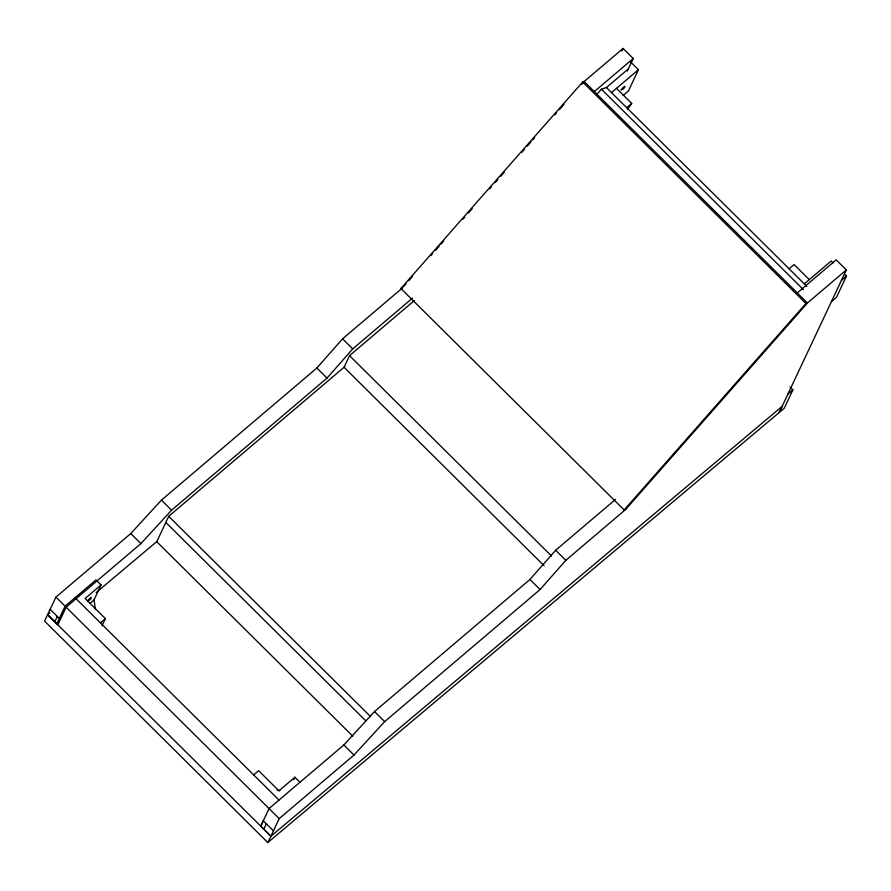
<?xml version="1.0" encoding="UTF-8"?>
<svg xmlns="http://www.w3.org/2000/svg" width="891" height="891" viewBox="0 0 891 891"><rect width="100%" height="100%" fill="white"/><g stroke="black" fill="none" stroke-linecap="round" stroke-linejoin="round"><path stroke-width="1.34" d="M267.79 842.563L270.92 836.237L782.12 406.385L778.99 412.711L267.79 842.563L44.55 621.06L55.955 597.115L130.743 533.553L161.438 500.118L316.851 368.028L342.567 338.825L402.398 287.982L400.894 288.472L624.134 509.975L625.638 509.474L807.424 302.996L846.327 269.94L836.181 259.871L797.278 292.927M412.544 298.051L352.713 348.893L327.008 378.096L171.584 510.187L140.889 543.621L66.101 607.183L57.826 624.803L47.668 614.734L49.807 612.941M260.773 826.169L263.291 820.8L273.437 830.869L270.92 836.237L260.773 826.169L269.049 808.549L343.837 744.987L374.532 711.541L529.956 579.462L555.661 550.259L615.492 499.405M54.763 621.795L57.291 616.416M56.79 623.811L65.088 606.181L95.994 579.907L101.062 584.942L93.989 599.977M344.795 366.647L168.7 516.312L156.749 541.706L352.803 736.222M414.248 300.635L349.539 355.632L344.06 367.27L544.056 565.707M621.907 50.943L623.076 48.437L633.234 58.505L627.342 71.024M263.803 829.198L266.331 823.819M293.707 779.748L294.876 777.242L299.955 782.276M273.437 830.869L279.195 818.617L353.983 755.056L384.678 721.61L540.102 589.53L565.807 560.328L625.638 509.474M630.817 62.158L638.424 69.71L628.422 90.96L623.165 95.437M616.494 88.354L631.708 103.456L627.542 109.615M846.327 269.94L779.235 412.511L784.225 408.267L792.867 389.89L790.016 387.062M844.545 274.216L846.45 276.099L836.449 297.36L831.403 301.648M101.997 625.827L105.416 618.632L85.113 598.496L101.062 584.942M400.894 288.472L582.681 81.994L584.184 81.493L623.076 48.437M403.311 286.935L406.062 283.806M408.824 280.676L412.488 276.511M430.854 255.65L432.692 253.567M435.443 250.438L439.118 246.261M440.956 244.179L443.707 241.049M462.986 219.153L464.824 217.07M468.499 212.893L472.174 208.728M489.616 188.914L491.453 186.82M495.129 182.655L497.88 179.525M500.631 176.396L504.306 172.219M521.747 152.406L524.509 149.276M527.26 146.157L530.936 141.981M532.762 139.898L534.6 137.815M554.803 114.872L556.641 112.778M559.392 109.649L563.981 104.436M581.422 84.623L584.184 81.493L807.424 302.996L805.921 303.497L624.134 509.975M596.825 94.435L601.414 89.211L606.426 87.552L628.311 68.963M594.33 91.561L633.234 58.505M611.504 92.586L638.424 69.71M626.729 107.688L631.708 103.456M100.427 622.876L105.416 618.632M789.081 268.781L794.07 264.549L809.295 279.651M804.306 283.884L831.225 261.007L833.13 262.89M253.657 774.903L258.635 770.67L278.939 790.796L294.876 777.242M841.405 280.398L846.45 276.099M787.878 394.134L792.867 389.89M96.15 592.582L156.827 541.55M89.768 603.53L94.112 599.877L95.326 609.277M277.179 790.194L279.863 790.685M606.426 87.552L806.845 286.401M601.414 89.211L803.381 289.597M582.681 81.994L805.921 303.497M342.567 338.825L352.713 348.893M555.661 550.259L565.807 560.328M349.539 355.632L551.507 556.017M316.851 368.028L327.008 378.096M529.956 579.462L540.102 589.53M161.438 500.118L171.584 510.187M374.532 711.541L384.678 721.61M168.7 516.312L370.667 716.698M165.826 522.438L365.811 720.864M130.743 533.553L140.889 543.621M343.837 744.987L353.983 755.056M75.056 597.705L279.017 800.073M55.955 597.115L279.195 818.617M50.197 609.366L60.343 619.434M47.668 614.734L270.92 836.237M87.552 600.935C91.595 600.3 93.533 593.395 87.552 600.935M621.183 89.824C625.226 89.178 627.164 82.273 621.183 89.824"/></g></svg>
